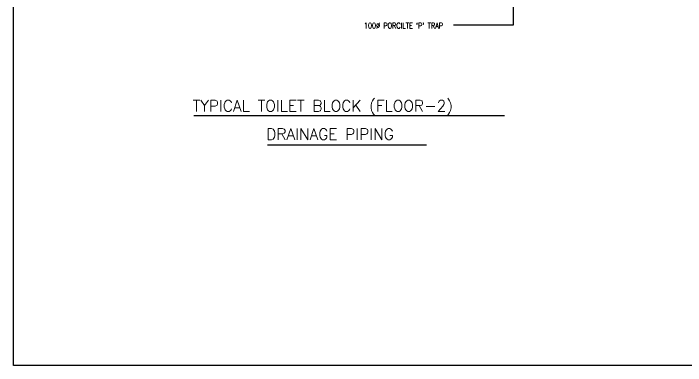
# Model space of a CAD drawing. Extents: x -437689 to -407696, y -55787 to -37037.
# Drawn here: x -437689 to -431706, y -55787 to -52652 of the extents above; entities that cross this region are included whole.
import ezdxf

# ---------------------------------------------------------------- set-up
doc = ezdxf.new("R2010")
doc.units = 0
doc.header["$LTSCALE"] = 150
doc.header["$MEASUREMENT"] = 0
doc.linetypes.add('DASHED', pattern=[0.75, 0.5, -0.25])
doc.layers.get('0').update_dxf_attribs({"linetype": 'CONTINUOUS'})
for name, color, linetype in [('TEXT', 7, 'CONTINUOUS'), ('WALL', 7, 'CONTINUOUS'), ('WASTE', 3, 'DASHED')]:
    doc.layers.add(name, color=color, linetype=linetype)
doc.styles.add('ROMANC', font='ROMANC.SHX')
doc.styles.add('T', font='romans.shx', dxfattribs={"height": 450})

msp = doc.modelspace()

# ---------------------------------------------------------------- linework, layer by layer
at = {"linetype": 'CONTINUOUS'}
for p, q in [((-436083.9, -53561.8), (-433317.6, -53561.8)), ((-435427.5, -53821.4), (-434011.6, -53821.4))]:
    msp.add_line(p, q, dxfattribs=at)
at = {"layer": 'WALL', "color": 7, "linetype": 'CONTINUOUS', "ltscale": 900}
for p, q in [((-437689.1, -55786.7), (-437689.1, -37036.7)), ((-411439.1, -55786.7), (-437689.1, -55786.7))]:
    msp.add_line(p, q, dxfattribs=at)
at = {"layer": 'WASTE', "linetype": 'CONTINUOUS', "ltscale": 900}
msp.add_lwpolyline([(-433241.6, -52023.3), (-433241.6, -52755.9), (-433721.7, -52755.9), (-433772.1, -52755.9)], dxfattribs=at)

# ---------------------------------------------------------------- texts
at = {"linetype": 'CONTINUOUS', "style": 'ROMANC'}
for s, p in [('TYPICAL TOILET BLOCK (FLOOR-2)', (-436094.9, -53524.6)), ('DRAINAGE PIPING', (-435438.5, -53776.3))]:
    msp.add_text(s, height=100, dxfattribs=at).set_placement(p)
at = {"layer": 'TEXT', "style": 'T', "width": 0.8}
msp.add_text("100%%c PORCILTE `P' TRAP", height=50, dxfattribs=at).set_placement((-434569.9, -52785.3))

doc.saveas('drawing.dxf')
